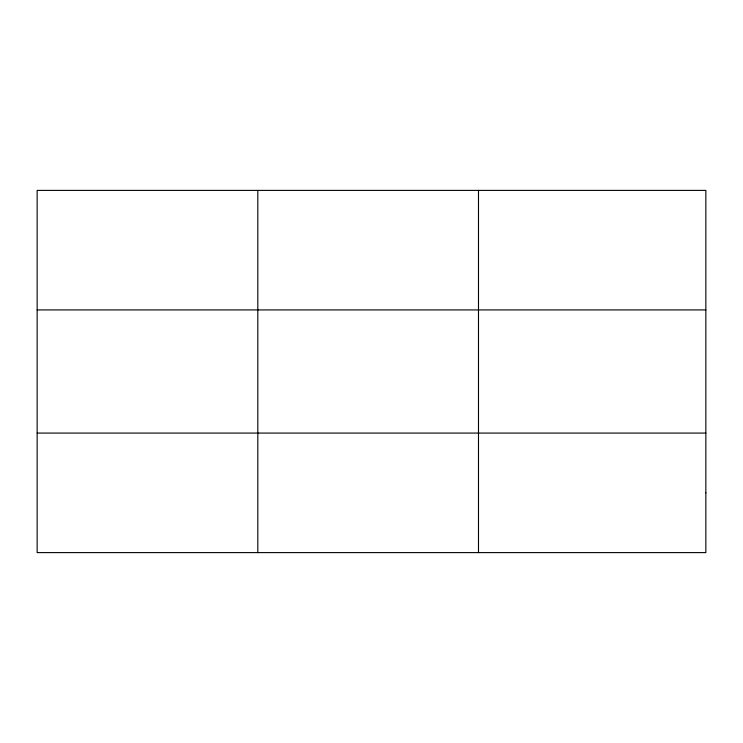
<?xml version="1.0" encoding="UTF-8"?>
<svg xmlns="http://www.w3.org/2000/svg" width="743" height="743" viewBox="0 0 743 743"><rect width="100%" height="100%" fill="white"/><g stroke="black" fill="none" stroke-linecap="round" stroke-linejoin="round"><path stroke-width="1.11" d="M257.821 552.606L257.821 190.394M478.492 552.606L478.492 190.394M37.15 309.924L705.85 309.924M37.15 433.076L705.85 433.076M705.85 492.841L705.85 552.606L37.15 552.606L37.15 190.394L705.85 190.394L705.85 492.841"/></g></svg>
